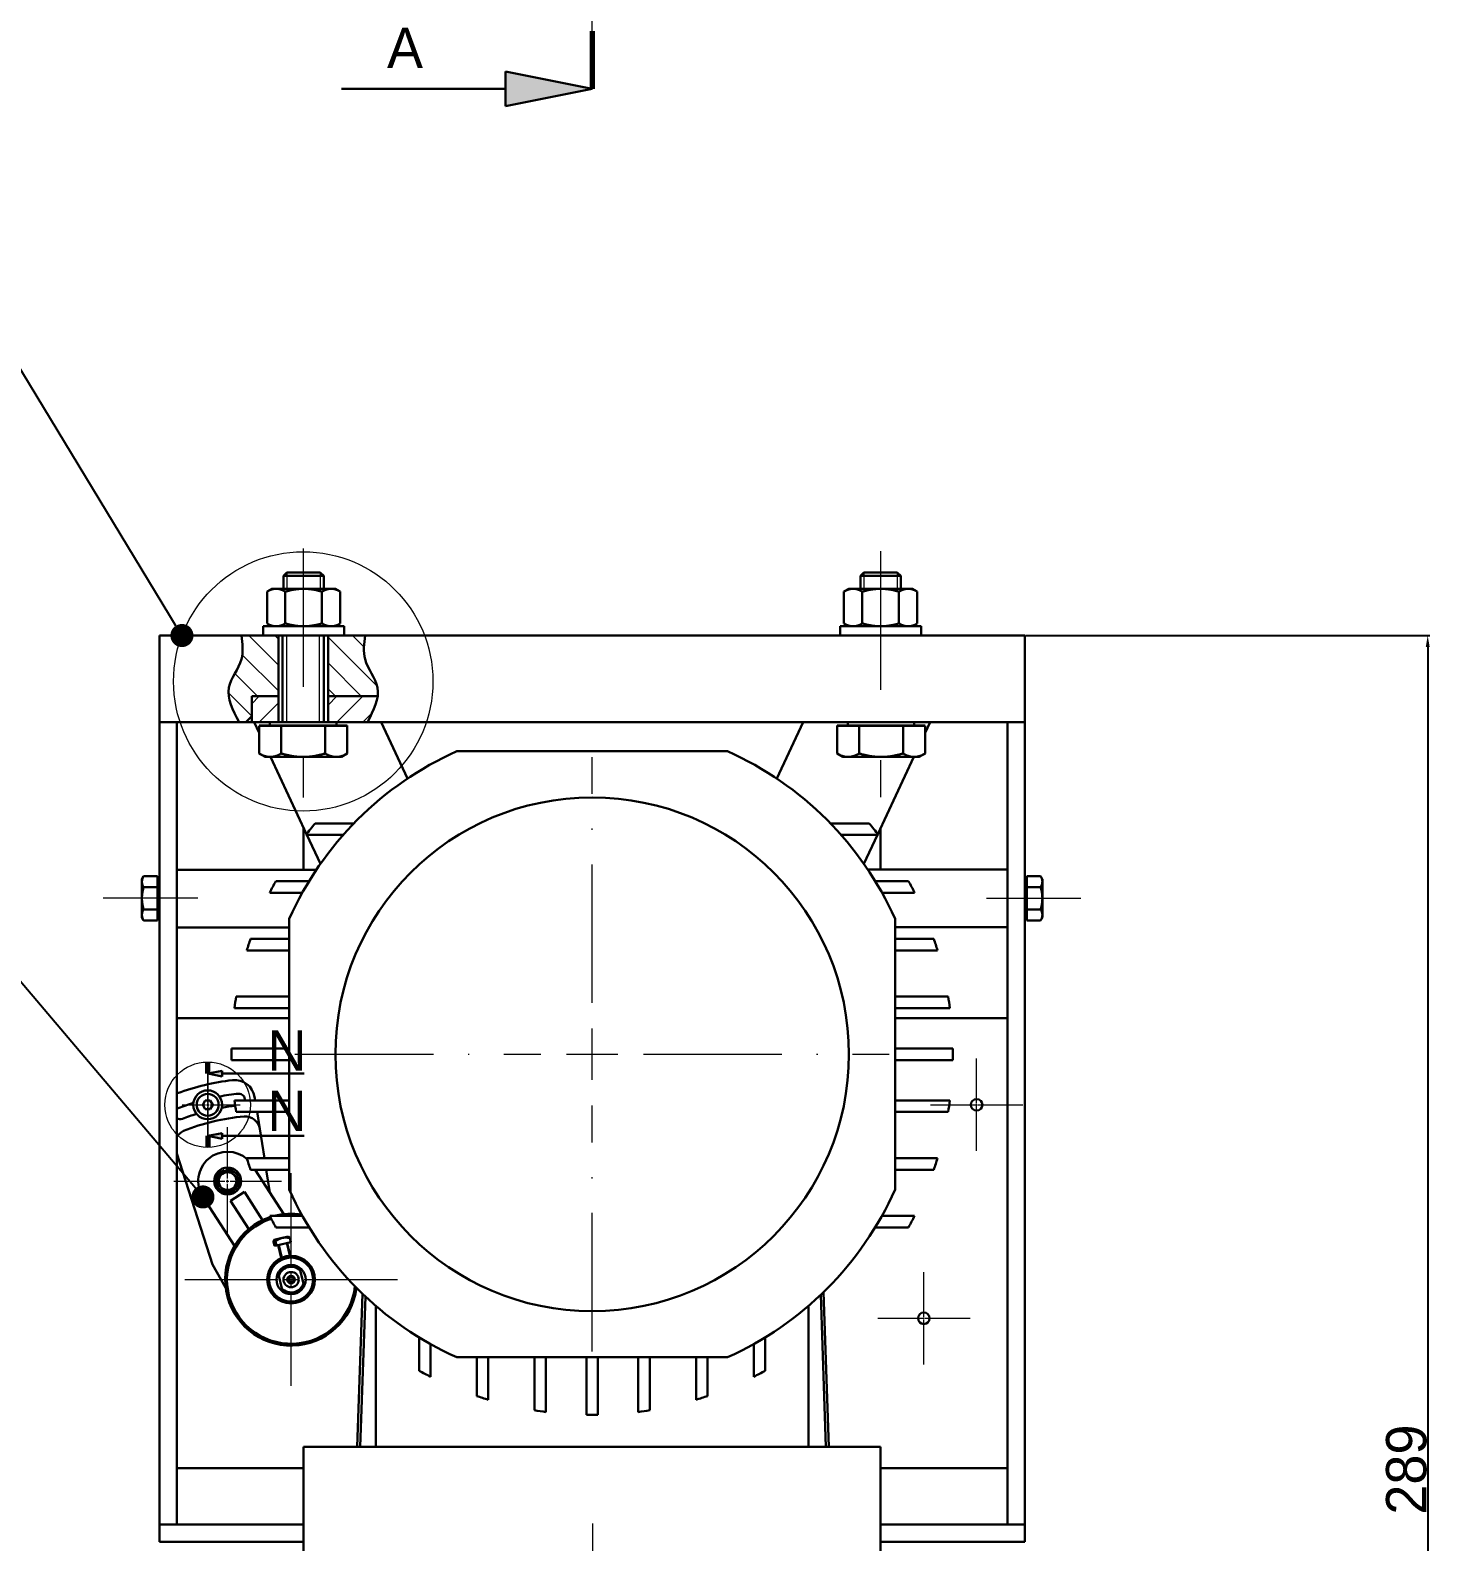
# Model space of a CAD drawing. Header units: millimetres. Extents: x 587 to 10361, y -8386 to 1488.
# Drawn here: x 3571.6 to 3692.9, y 286.8 to 417.8 of the extents above; entities that cross this region are included whole.
import ezdxf
from ezdxf import colors
from ezdxf.entities.mleader import LeaderData, LeaderLine
from ezdxf.math import Vec2, Vec3

# ---------------------------------------------------------------- set-up
doc = ezdxf.new("R2010")
doc.units = ezdxf.units.MM
doc.linetypes.add('ACAD_ISO10W100', pattern=[18, 12, -3, 0, -3])
doc.linetypes.add('CENTER2', pattern=[28.575, 19.05, -3.175, 3.175, -3.175])
for name, color, linetype, lineweight in [('Bgruba', 130, 'Continuous', 70), ('Cienka', 30, 'Continuous', 0), ('Gruba', 7, 'Continuous', 30), ('Kreskowanie', 10, 'Continuous', 0), ('Przekrój', 50, 'Continuous', 15), ('Symetria', 210, 'ACAD_ISO10W100', 0), ('Widoczne (ISO)', 7, 'Continuous', 30), ('Wymiar', 3, 'Continuous', 20)]:
    doc.layers.add(name, color=color, linetype=linetype, lineweight=lineweight)
doc.dimstyles.get("Standard").update_dxf_attribs({"dimtxt": 2, "dimasz": 1, "dimexe": 0.18, "dimexo": 0.0625, "dimgap": 0.09, "dimtad": 1, "dimzin": 0, "dimdsep": 46, "dimtxsty": 'Standard', "dimcen": 1, "dimadec": 0, "dimazin": 0, "dimtfac": 1, "dimtofl": 0, "dimtmove": 0, "dimatfit": 3, "dimfxl": 1, "dimtolj": 1, "dimtzin": 0, "dimarcsym": 0})

# ---------------------------------------------------------------- blocks, each defined once
blk = doc.blocks.new('*U57')
at = {"layer": 'Symetria', "color": 0, "transparency": 16777216}
blk.add_line((0, 11.1), (0, -10.47), dxfattribs=at)
blk = doc.blocks.new('*D67')
at = {"layer": 'Defpoints', "color": 0, "transparency": 16777216}
for p in [(3657.81, 365.33), (3630.31, 220.82), (3692.72, 220.82)]:
    blk.add_point(p, dxfattribs=at)
at = {"layer": 'Wymiar', "color": 0, "lineweight": -2, "transparency": 16777216}
for p, q in [((3657.88, 365.33), (3692.9, 365.33)), ((3692.72, 364.33), (3692.72, 221.82)), ((3630.38, 220.82), (3692.9, 220.82))]:
    blk.add_line(p, q, dxfattribs=at)
at = {"layer": 'Wymiar', "color": 0, "transparency": 16777216}
for points in [[(3692.55, 364.33), (3692.89, 364.33), (3692.72, 365.33)], [(3692.55, 221.82), (3692.89, 221.82), (3692.72, 220.82)]]:
    blk.add_solid(points, dxfattribs=at)
at = {"layer": 'Wymiar', "color": 0, "transparency": 16777216, "insert": (3690.88, 293.07), "char_height": 2, "attachment_point": 5, "rotation": 90}
blk.add_mtext('\\A1;{\\H1.75x;289}', dxfattribs=at)
blk = doc.blocks.new('*U74')
at = {"layer": 'Symetria', "color": 0, "transparency": 16777216}
for p, q in [((0, 4.3), (0, 25)), ((-25, 0), (-4.3, 0)), ((4.3, 0), (25, 0)), ((0, -21.5), (0, -4.3))]:
    blk.add_line(p, q, dxfattribs=at)
at = {"layer": 'Symetria', "color": 0, "linetype": 'Continuous', "transparency": 16777216}
for p, q in [((0, -2.15), (0, 2.15)), ((-2.15, 0), (2.15, 0))]:
    blk.add_line(p, q, dxfattribs=at)
blk = doc.blocks.new('*U76')
at = {"layer": 'Symetria', "color": 0, "transparency": 16777216}
for p, q in [((0, 1.143), (0, 9.215)), ((-9.215, 0), (-1.143, 0)), ((1.143, 0), (9.215, 0)), ((0, -9.215), (0, -1.143))]:
    blk.add_line(p, q, dxfattribs=at)
at = {"layer": 'Symetria', "color": 0, "linetype": 'Continuous', "transparency": 16777216}
for p, q in [((-0.5715, 0), (0.5715, 0)), ((0, -0.5715), (0, 0.5715))]:
    blk.add_line(p, q, dxfattribs=at)
blk = doc.blocks.new('*U77')
at = {"layer": 'Symetria', "color": 0, "transparency": 16777216}
for p, q in [((0, 0.19), (0, 2.7)), ((-2.22, 0), (-0.19, 0)), ((0.19, 0), (2.83, 0)), ((0, -2.7), (0, -0.19))]:
    blk.add_line(p, q, dxfattribs=at)
at = {"layer": 'Symetria', "color": 0, "linetype": 'Continuous', "transparency": 16777216}
for p, q in [((-0.1, 0), (0.1, 0)), ((0, -0.1), (0, 0.1))]:
    blk.add_line(p, q, dxfattribs=at)
blk = doc.blocks.new('*U78')
at = {"layer": 'Symetria', "color": 0, "transparency": 16777216}
for p, q in [((0, 0.1), (0, 4)), ((-4, 0), (-0.1, 0)), ((0.1, 0), (4, 0)), ((0, -4), (0, -0.1))]:
    blk.add_line(p, q, dxfattribs=at)
at = {"layer": 'Symetria', "color": 0, "linetype": 'Continuous', "transparency": 16777216}
for p, q in [((-0.05, 0), (0.05, 0)), ((0, -0.05), (0, 0.05))]:
    blk.add_line(p, q, dxfattribs=at)
blk = doc.blocks.new('*U79')
at = {"layer": 'Symetria', "color": 0, "transparency": 16777216}
for p, q in [((0, 0.1), (0, 4)), ((-4, 0), (-0.1, 0)), ((0.1, 0), (4, 0)), ((0, -4), (0, -0.1))]:
    blk.add_line(p, q, dxfattribs=at)
at = {"layer": 'Symetria', "color": 0, "linetype": 'Continuous', "transparency": 16777216}
for p, q in [((-0.05, 0), (0.05, 0)), ((0, -0.05), (0, 0.05))]:
    blk.add_line(p, q, dxfattribs=at)
blk = doc.blocks.new('*U108')
at = {"layer": 'Symetria', "color": 0, "transparency": 16777216}
for p, q in [((0, 4.45), (0, 25.75)), ((-25.75, 0), (-4.45, 0)), ((4.45, 0), (25.75, 0)), ((0, -25.75), (0, -4.45))]:
    blk.add_line(p, q, dxfattribs=at)
at = {"layer": 'Symetria', "color": 0, "linetype": 'Continuous', "transparency": 16777216}
for p, q in [((0, -2.225), (0, 2.225)), ((-2.225, 0), (2.225, 0))]:
    blk.add_line(p, q, dxfattribs=at)
blk = doc.blocks.new('_Dot')
at = {"color": 0, "linetype": 'ByBlock', "lineweight": -2}
blk.add_line((-0.5, 0), (-1, 0), dxfattribs=at)
at = {"color": 0, "linetype": 'ByBlock', "const_width": 0.5}
blk.add_lwpolyline([(-0.25, 0, 1), (0.25, 0, 1)], format="xyb", close=True, dxfattribs=at)
blk = doc.blocks.new('*U202')
at = {"layer": 'Symetria', "color": 0, "transparency": 16777216}
blk.add_line((0, 4.88), (0, -16.44), dxfattribs=at)
blk = doc.blocks.new('*U203')
at = {"layer": 'Symetria', "color": 0, "transparency": 16777216}
blk.add_line((4.1, 0), (-4.1, 0), dxfattribs=at)
blk = doc.blocks.new('*U204')
at = {"layer": 'Symetria', "color": 0, "transparency": 16777216}
blk.add_line((-4.1, 0), (4.1, 0), dxfattribs=at)
blk = doc.blocks.new('*U205')
at = {"layer": 'Symetria', "color": 0, "linetype": 'CENTER2', "transparency": 16777216}
for p, q in [((0, 0.234188), (0, 4.67094)), ((-4.67094, 0), (-0.234188, 0)), ((0.234188, 0), (4.67094, 0)), ((0, -4.67094), (0, -0.234188))]:
    blk.add_line(p, q, dxfattribs=at)
at = {"layer": 'Symetria', "color": 0, "linetype": 'Continuous', "transparency": 16777216}
for p, q in [((-0.117094, 0), (0.117094, 0)), ((0, -0.117094), (0, 0.117094))]:
    blk.add_line(p, q, dxfattribs=at)

msp = doc.modelspace()

# ---------------------------------------------------------------- hatches: boundary and pattern name
at = {"layer": 'Gruba'}
h = msp.add_hatch(color=256, dxfattribs=at)
h.dxf.hatch_style = 1
h.paths.add_polyline_path([(3592.564, 489.62), (3592.564, 490.12), (3590.064, 489.621), (3592.563, 489.12)])
h.paths.add_polyline_path([(3592.564, 472.587), (3592.563, 473.087), (3590.064, 472.586), (3592.564, 472.087)])
h.paths.add_polyline_path([(3620.314, 818.309), (3612.814, 819.813), (3612.814, 818.313), (3612.813, 816.813)])
h.paths.add_polyline_path([(3612.814, 414.199), (3612.814, 412.699), (3612.813, 411.199), (3620.314, 412.695)])
h.paths.add_polyline_path([(3588.247, 327.63), (3586.997, 327.381), (3588.247, 327.13), (3588.247, 327.38)])
h.paths.add_polyline_path([(3588.247, 322.222), (3586.997, 321.972), (3588.247, 321.722), (3588.247, 321.972)])
at = {"layer": 'Kreskowanie'}
h = msp.add_hatch(dxfattribs=at)
h.set_pattern_fill('ANSI31', color=256, scale=0.5, angle=90)
h.set_pattern_definition([(135, (2560.9112, 382.459), (-1.122532, -1.122532), [])])
edge = h.paths.add_edge_path()
edge.add_spline(control_points=[(3589.918, 365.33), (3590.007, 364.629), (3590.213, 363.014), (3588.202, 360.736), (3589.187, 358.845), (3589.716, 357.83)], knot_values=[0, 0, 0, 0, 2.0593407, 4.7406009, 7.8514133, 7.8514133, 7.8514133, 7.8514133], degree=3, periodic=0)
edge.add_line((3589.716, 357.83), (3590.314, 357.83))
edge.add_line((3590.314, 357.83), (3590.814, 358.33))
edge.add_line((3590.814, 358.33), (3590.814, 360.08))
edge.add_line((3590.814, 360.08), (3593.12, 360.08))
edge.add_line((3593.12, 360.08), (3593.12, 365.33))
edge.add_line((3593.12, 365.33), (3589.918, 365.33))
edge = h.paths.add_edge_path()
edge.add_spline(control_points=[(3601.727, 360.08), (3601.76, 360.328), (3601.757, 361.41), (3600.341, 363.014), (3600.547, 364.629), (3600.636, 365.33)], knot_values=[4.6477373, 4.6477373, 4.6477373, 4.6477373, 6.2216248, 11.5841451, 15.7028266, 15.7028266, 15.7028266, 15.7028266], degree=3, periodic=0)
edge.add_line((3600.636, 365.33), (3597.434, 365.33))
edge.add_line((3597.434, 365.33), (3597.434, 360.08))
edge.add_line((3597.434, 360.08), (3601.727, 360.08))
h = msp.add_hatch(dxfattribs=at)
h.set_pattern_fill('ANSI31', color=256, scale=0.5)
h.set_pattern_definition([(45, (2560.9112, 382.459), (-1.122532, 1.122532), [])])
h.paths.add_polyline_path([(3590.814, 360.08), (3590.814, 357.83), (3593.12, 357.83), (3593.12, 360.08)])
edge = h.paths.add_edge_path()
edge.add_line((3597.434, 360.08), (3597.434, 357.83))
edge.add_line((3597.434, 357.83), (3600.838, 357.83))
edge.add_spline(control_points=[(3600.838, 357.83), (3601.233, 358.589), (3601.629, 359.347), (3601.727, 360.08)], knot_values=[0, 0, 0, 0, 4.6477373, 4.6477373, 4.6477373, 4.6477373], degree=3, periodic=0)
edge.add_line((3601.727, 360.08), (3597.434, 360.08))

# ---------------------------------------------------------------- linework, layer by layer
at = {"layer": 'Bgruba'}
for p, q in [((3620.314, 417.695), (3620.314, 412.695)), ((3586.997, 327.381), (3586.997, 328.381)), ((3586.997, 321.972), (3586.997, 320.972))]:
    msp.add_line(p, q, dxfattribs=at)
at = {"layer": 'Cienka'}
for p, q in [((3593.87, 370.802), (3593.87, 369.38)), ((3596.757, 370.802), (3596.757, 369.38)), ((3643.87, 370.802), (3643.87, 369.38)), ((3646.757, 370.802), (3646.757, 369.38)), ((3593.87, 357.83), (3593.87, 365.33)), ((3596.684, 357.83), (3596.684, 365.33)), ((3596.684, 357.83), (3596.684, 365.33)), ((3593.194, 312.545), (3593.457, 311.442)), ((3593.789, 312.687), (3594.052, 311.584))]:
    msp.add_line(p, q, dxfattribs=at)
at = {"layer": 'Gruba'}
for p, q in [((3612.814, 412.699), (3612.814, 414.199)), ((3612.814, 414.199), (3620.314, 412.695)), ((3598.6, 412.705), (3612.814, 412.699)), ((3612.813, 411.199), (3612.814, 412.699)), ((3620.314, 412.695), (3612.813, 411.199)), ((3593.87, 370.802), (3593.564, 370.495)), ((3596.757, 370.802), (3593.87, 370.802)), ((3596.757, 370.802), (3597.064, 370.495)), ((3643.87, 370.802), (3643.564, 370.495)), ((3643.87, 370.802), (3646.757, 370.802)), ((3646.757, 370.802), (3647.064, 370.495)), ((3593.564, 370.495), (3597.064, 370.495)), ((3593.564, 369.38), (3593.564, 370.495)), ((3597.064, 369.38), (3597.064, 370.495)), ((3647.064, 370.495), (3643.564, 370.495)), ((3643.564, 369.38), (3643.564, 370.495)), ((3647.064, 369.38), (3647.064, 370.495)), ((3598.814, 366.13), (3591.814, 366.13)), ((3591.814, 365.33), (3591.814, 366.13)), ((3598.814, 365.33), (3598.814, 366.13)), ((3641.814, 366.13), (3648.814, 366.13)), ((3641.814, 365.33), (3641.814, 366.13)), ((3648.814, 365.33), (3648.814, 366.13)), ((3582.814, 365.33), (3582.814, 357.83)), ((3657.814, 365.33), (3582.814, 365.33)), ((3593.12, 365.33), (3593.12, 357.83)), ((3593.495, 365.33), (3593.495, 358.637)), ((3597.059, 365.33), (3597.059, 358.637)), ((3597.059, 365.33), (3597.059, 357.83)), ((3597.434, 357.83), (3597.434, 365.33)), ((3657.814, 365.33), (3657.814, 357.83)), ((3590.814, 357.83), (3590.814, 360.08)), ((3590.814, 360.08), (3593.12, 360.08)), ((3597.434, 360.08), (3601.727, 360.08)), ((3630.314, 357.83), (3582.814, 357.83)), ((3584.314, 357.83), (3582.814, 357.83)), ((3582.814, 288.317), (3582.814, 357.83)), ((3584.314, 288.317), (3584.314, 357.83)), ((3590.814, 358.33), (3590.314, 357.83)), ((3590.814, 357.83), (3601.814, 357.83)), ((3591.034, 357.83), (3591.462, 356.913)), ((3592.397, 357.83), (3592.397, 357.53)), ((3592.397, 357.816), (3592.397, 357.516)), ((3592.397, 357.816), (3592.397, 357.516)), ((3593.495, 358.637), (3593.495, 357.83)), ((3598.158, 357.83), (3598.158, 357.53)), ((3598.158, 357.816), (3598.158, 357.516)), ((3604.314, 352.939), (3602.034, 357.83)), ((3657.814, 357.83), (3630.314, 357.83)), ((3638.594, 357.83), (3636.313, 352.939)), ((3642.469, 357.83), (3642.469, 357.53)), ((3642.469, 357.816), (3642.469, 357.516)), ((3648.231, 357.816), (3648.231, 357.516)), ((3649.166, 356.913), (3649.594, 357.83)), ((3657.814, 357.83), (3656.314, 357.83)), ((3656.314, 288.317), (3656.314, 357.83)), ((3657.814, 288.317), (3657.814, 357.83)), ((3592.441, 354.812), (3595.559, 348.125)), ((3645.068, 348.125), (3648.186, 354.812)), ((3595.314, 348.652), (3595.314, 345.044)), ((3599.66, 349.052), (3596.302, 349.052)), ((3644.325, 349.052), (3640.967, 349.052)), ((3645.314, 348.652), (3645.314, 345.06)), ((3595.503, 348.052), (3598.737, 348.052)), ((3595.593, 348.052), (3596.763, 345.543)), ((3641.891, 348.052), (3645.124, 348.052)), ((3643.864, 345.543), (3645.034, 348.052)), ((3581.301, 344.223), (3581.45, 344.48)), ((3582.659, 344.48), (3581.45, 344.48)), ((3582.659, 343.522), (3582.659, 344.48)), ((3582.814, 345.064), (3582.814, 345.063)), ((3596.422, 345.044), (3584.314, 345.04)), ((3656.314, 345.064), (3644.195, 345.06)), ((3657.814, 345.064), (3657.814, 345.063)), ((3657.968, 344.48), (3659.178, 344.48)), ((3657.968, 343.522), (3657.968, 344.48)), ((3659.326, 344.223), (3659.178, 344.48)), ((3581.301, 344.001), (3581.301, 344.223)), ((3581.301, 342.564), (3581.301, 344.001)), ((3582.659, 343.522), (3581.45, 343.522)), ((3582.659, 344.034), (3582.814, 344.034)), ((3582.659, 341.606), (3582.659, 343.522)), ((3595.787, 344.052), (3592.899, 344.052)), ((3647.728, 344.052), (3644.84, 344.052)), ((3657.968, 344.034), (3657.814, 344.034)), ((3657.968, 343.522), (3659.178, 343.522)), ((3657.968, 341.606), (3657.968, 343.522)), ((3659.326, 344.001), (3659.326, 344.223)), ((3659.326, 342.564), (3659.326, 344.001)), ((3581.301, 341.127), (3581.301, 342.564)), ((3592.375, 343.052), (3595.203, 343.052)), ((3645.425, 343.052), (3648.252, 343.052)), ((3659.326, 341.127), (3659.326, 342.564)), ((3581.301, 340.904), (3581.301, 341.127)), ((3581.301, 340.904), (3581.45, 340.648)), ((3582.659, 341.606), (3581.45, 341.606)), ((3582.659, 340.648), (3581.45, 340.648)), ((3582.659, 340.648), (3582.659, 341.606)), ((3582.659, 341.094), (3582.814, 341.094)), ((3657.968, 341.094), (3657.814, 341.094)), ((3657.968, 341.606), (3659.178, 341.606)), ((3657.968, 340.648), (3657.968, 341.606)), ((3657.968, 340.648), (3659.178, 340.648)), ((3659.326, 340.904), (3659.178, 340.648)), ((3659.326, 340.904), (3659.326, 341.127)), ((3594.064, 340.044), (3584.314, 340.04)), ((3656.314, 340.064), (3646.564, 340.06)), ((3590.388, 338.052), (3594.064, 338.052)), ((3594.064, 339.052), (3590.707, 339.052)), ((3649.92, 339.052), (3646.564, 339.052)), ((3646.564, 338.052), (3650.24, 338.052)), ((3594.064, 334.052), (3589.466, 334.052)), ((3651.161, 334.052), (3646.564, 334.052)), ((3589.321, 333.052), (3594.064, 333.052)), ((3646.564, 333.052), (3651.307, 333.052)), ((3584.314, 332.191), (3594.064, 332.191)), ((3646.564, 332.191), (3656.314, 332.191)), ((3594.064, 329.552), (3589.068, 329.552)), ((3651.56, 329.552), (3646.564, 329.552)), ((3586.997, 327.381), (3588.247, 327.63)), ((3588.247, 327.63), (3588.247, 327.38)), ((3589.068, 328.552), (3594.064, 328.552)), ((3646.564, 328.552), (3651.56, 328.552)), ((3588.247, 327.13), (3586.997, 327.381)), ((3595.351, 327.378), (3588.247, 327.38)), ((3588.247, 327.38), (3588.247, 327.13)), ((3586.564, 324.669), (3586.774, 325.047)), ((3586.774, 325.047), (3587.207, 325.055)), ((3587.207, 325.055), (3587.43, 324.684)), ((3594.064, 325.052), (3589.321, 325.052)), ((3591.069, 325.352), (3591.117, 325.052)), ((3651.307, 325.052), (3646.564, 325.052)), ((3586.788, 324.297), (3586.564, 324.669)), ((3587.221, 324.305), (3586.788, 324.297)), ((3587.43, 324.684), (3587.221, 324.305)), ((3589.466, 324.052), (3594.064, 324.052)), ((3591.276, 324.052), (3591.509, 322.594)), ((3646.564, 324.052), (3651.161, 324.052)), ((3588.247, 322.222), (3586.997, 321.972)), ((3588.247, 321.972), (3588.247, 322.222)), ((3591.509, 322.594), (3591.914, 320.052)), ((3586.997, 321.972), (3588.247, 321.722)), ((3595.351, 321.974), (3588.247, 321.972)), ((3588.247, 321.722), (3588.247, 321.972)), ((3587.411, 310.844), (3584.314, 320.449)), ((3594.064, 320.052), (3590.388, 320.052)), ((3650.24, 320.052), (3646.564, 320.052)), ((3588.431, 318.984), (3588.426, 319.007)), ((3588.431, 318.984), (3588.469, 318.826)), ((3588.56, 319.039), (3588.566, 319.016)), ((3588.605, 318.853), (3588.566, 319.016)), ((3590.707, 319.052), (3594.064, 319.052)), ((3593.588, 315.207), (3591.109, 319.052)), ((3592.073, 319.052), (3592.39, 317.065)), ((3646.564, 319.052), (3649.92, 319.052)), ((3588.982, 316.345), (3590.183, 317.12)), ((3590.183, 317.12), (3591.755, 314.68)), ((3586.587, 316.69), (3589.319, 312.454)), ((3590.555, 313.906), (3588.982, 316.345)), ((3595.203, 315.052), (3592.375, 315.052)), ((3648.252, 315.052), (3645.425, 315.052)), ((3592.76, 312.972), (3593.457, 313.138)), ((3592.899, 314.052), (3595.787, 314.052)), ((3593.457, 313.138), (3593.989, 313.265)), ((3593.989, 313.265), (3593.996, 313.263)), ((3594.104, 313.137), (3594.189, 312.782)), ((3644.84, 314.052), (3647.728, 314.052)), ((3592.709, 312.804), (3592.794, 312.45)), ((3592.754, 312.971), (3592.749, 312.966)), ((3592.76, 312.972), (3592.754, 312.971)), ((3592.965, 312.491), (3592.794, 312.45)), ((3592.881, 312.845), (3592.965, 312.491)), ((3594.189, 312.782), (3592.965, 312.491)), ((3593.106, 312.524), (3593.373, 311.406)), ((3593.877, 312.703), (3594.145, 311.59)), ((3588.553, 308.85), (3587.411, 310.844)), ((3594.136, 311.624), (3594.14, 311.607)), ((3593.168, 309.863), (3593.435, 308.749)), ((3595.287, 309.193), (3595.021, 310.306)), ((3599.958, 295.052), (3600.422, 308.294)), ((3600.211, 295.052), (3600.667, 308.062)), ((3640.124, 308.216), (3640.565, 295.052)), ((3640.368, 308.452), (3640.818, 295.052)), ((3601.564, 307.257), (3601.564, 295.052)), ((3639.064, 307.257), (3639.064, 295.052)), ((3605.314, 304.525), (3605.314, 301.637)), ((3606.314, 301.113), (3606.314, 303.941)), ((3634.314, 303.941), (3634.314, 301.113)), ((3635.314, 301.637), (3635.314, 304.525)), ((3610.314, 302.802), (3610.314, 299.445)), ((3611.314, 299.126), (3611.314, 302.802)), ((3615.314, 302.802), (3615.314, 298.205)), ((3616.314, 298.059), (3616.314, 302.802)), ((3619.814, 302.802), (3619.814, 297.806)), ((3620.814, 297.806), (3620.814, 302.802)), ((3624.314, 302.802), (3624.314, 298.059)), ((3625.314, 298.205), (3625.314, 302.802)), ((3629.314, 302.802), (3629.314, 299.126)), ((3630.314, 299.445), (3630.314, 302.802)), ((3597.814, 295.052), (3595.314, 295.052)), ((3595.314, 280.052), (3595.314, 295.052)), ((3597.814, 295.052), (3642.814, 295.052)), ((3645.314, 295.052), (3642.814, 295.052)), ((3645.314, 280.052), (3645.314, 295.052)), ((3595.314, 293.191), (3584.314, 293.191)), ((3656.314, 293.191), (3645.314, 293.191)), ((3584.314, 288.317), (3582.814, 288.317)), ((3582.814, 286.817), (3582.814, 288.317)), ((3584.314, 288.317), (3595.314, 288.317)), ((3645.314, 288.317), (3656.314, 288.317)), ((3657.814, 288.317), (3656.314, 288.317)), ((3657.814, 286.817), (3657.814, 288.317)), ((3582.814, 286.817), (3595.314, 286.817)), ((3645.314, 286.817), (3657.814, 286.817))]:
    msp.add_line(p, q, dxfattribs=at)
for centre, radius in [((3620.314, 329.052), 22.25), ((3586.997, 324.676), 1.25), ((3586.997, 324.676), 0.95), ((3653.63, 324.676), 0.5), ((3588.722, 318.067), 1.171), ((3588.722, 318.067), 0.77), ((3594.228, 309.528), 2.064), ((3594.228, 309.528), 1.905), ((3594.228, 309.528), 1.27), ((3594.228, 309.528), 0.66), ((3594.228, 309.528), 0.33), ((3594.228, 309.528), 0.22), ((3649.059, 306.179), 0.5)]:
    msp.add_circle(centre, radius, dxfattribs=at)
for centre, radius, start, end in [((3620.314, 329.052), 28.75, 114.07061, 155.92939), ((3620.314, 329.052), 28.75, 24.07061, 65.92939), ((3620.314, 329.052), 31.25, 140.20818, 142.55497), ((3620.314, 329.052), 31.25, 37.44503, 39.79182), ((3620.314, 329.052), 31.25, 151.3146, 153.38456), ((3620.314, 329.052), 31.25, 26.61544, 28.6854), ((3620.314, 329.052), 31.25, 161.33708, 163.26174), ((3620.314, 329.052), 31.25, 16.73826, 18.66292), ((3620.314, 329.052), 31.25, 170.7931, 172.64596), ((3620.314, 329.052), 31.25, 7.35404, 9.2069), ((3620.314, 329.052), 31.25, 179.08323, 180.91677), ((3620.314, 329.052), 31.25, 359.08323, 0.91677), ((3591.568, 306.179), 20.775, 96.71176, 110.21873), ((3589.344, 325.077), 1.746, 9.05684, 96.71176), ((3584.992, 324.035), 1.746, 110.21873, 112.86299), ((3591.568, 306.179), 19.546, 107.29266, 111.36846), ((3591.568, 306.179), 19.546, 95.56204, 100.46906), ((3620.314, 329.052), 31.25, 187.35404, 189.2069), ((3589.722, 325.139), 0.496, 349.86986, 95.56204), ((3620.314, 329.052), 31.25, 350.7931, 352.64596), ((3584.627, 323.919), 0.496, 111.36846, 129.21536), ((3584.627, 323.919), 0.496, 230.78464, 291.36846), ((3591.568, 306.179), 18.554, 107.3726, 111.36846), ((3591.568, 306.179), 17.538, 94.63284, 112.29766), ((3591.568, 306.179), 18.554, 96.76794, 100.38912), ((3590.254, 322.394), 1.27, 9.05684, 94.63284), ((3585.396, 321.23), 1.27, 112.29766, 148.46461), ((3588.722, 318.067), 2.54, 48.18319, 212.81194), ((3620.314, 329.052), 31.25, 196.73826, 198.66292), ((3620.314, 329.052), 31.25, 341.33708, 343.26174), ((3588.722, 318.067), 0.986, 107.49256, 99.43794), ((3588.722, 318.067), 0.904, 129.63903, 132.48957), ((3588.722, 318.067), 0.904, 69.63903, 72.48957), ((3588.722, 318.067), 0.904, 9.63903, 12.48957), ((3588.722, 318.067), 0.904, 189.63903, 192.48957), ((3588.722, 318.067), 0.904, 249.63903, 252.48957), ((3588.722, 318.067), 0.904, 309.63903, 312.48957), ((3620.314, 329.052), 28.75, 204.07061, 245.92939), ((3620.314, 329.052), 28.75, 294.07061, 335.92939), ((3594.228, 309.528), 5.715, 108.37716, 352.78611), ((3594.228, 309.528), 5.556, 108.12972, 354.0877), ((3620.314, 329.052), 31.25, 206.61544, 208.6854), ((3594.228, 309.528), 5.715, 80.84056, 104.84185), ((3594.228, 309.528), 5.556, 83.8553, 96.1447), ((3620.314, 329.052), 31.25, 331.3146, 333.38456), ((3594.228, 309.528), 1.111, 44.46797, 162.46253), ((3594.228, 309.528), 1.111, 224.46797, 342.46253), ((3620.314, 329.052), 31.25, 241.3146, 243.38456), ((3620.314, 329.052), 31.25, 296.61544, 298.6854), ((3620.314, 329.052), 31.25, 251.33708, 253.26174), ((3620.314, 329.052), 31.25, 286.73826, 288.66292), ((3620.314, 329.052), 31.25, 260.7931, 262.64596), ((3620.314, 329.052), 31.25, 269.08323, 270.91677), ((3620.314, 329.052), 31.25, 277.35404, 279.2069)]:
    msp.add_arc(centre, radius, start, end, dxfattribs=at)
for points in [[(3589.716, 357.83), (3588.841, 360.815), (3589.918, 363.271), (3589.918, 365.33)], [(3600.838, 357.83), (3601.713, 360.815), (3600.636, 363.271), (3600.636, 365.33)]]:
    msp.add_spline(points, degree=3, dxfattribs=at)
for points, weights in [([(3608.588, 355.302), (3620.314, 355.302), (3632.04, 355.302)], [1.01818181818, 1.11515151515, 1.01818181818]), ([(3581.301, 344.001), (3581.301, 344.223), (3581.45, 344.48)], [1, 1.0379548493, 1]), ([(3659.326, 344.001), (3659.326, 344.223), (3659.178, 344.48)], [1, 1.0379548493, 1]), ([(3581.45, 343.522), (3581.301, 343.778), (3581.301, 344.001)], [1, 1.0379548493, 1]), ([(3581.301, 342.564), (3581.301, 343.008), (3581.45, 343.522)], [1, 1.0379548493, 1]), ([(3659.178, 343.522), (3659.326, 343.778), (3659.326, 344.001)], [1, 1.0379548493, 1]), ([(3659.326, 342.564), (3659.326, 343.008), (3659.178, 343.522)], [1, 1.0379548493, 1]), ([(3581.45, 341.606), (3581.301, 342.119), (3581.301, 342.564)], [1, 1.0379548493, 1]), ([(3659.178, 341.606), (3659.326, 342.119), (3659.326, 342.564)], [1, 1.0379548493, 1]), ([(3581.301, 341.127), (3581.301, 341.349), (3581.45, 341.606)], [1, 1.0379548493, 1]), ([(3581.45, 340.648), (3581.301, 340.904), (3581.301, 341.127)], [1, 1.0379548493, 1]), ([(3594.064, 317.326), (3594.064, 329.052), (3594.064, 340.778)], [1.01818181818, 1.11515151515, 1.01818181818]), ([(3646.564, 340.778), (3646.564, 329.052), (3646.564, 317.326)], [1.01818181818, 1.11515151515, 1.01818181818]), ([(3659.326, 341.127), (3659.326, 341.349), (3659.178, 341.606)], [1, 1.0379548493, 1]), ([(3659.178, 340.648), (3659.326, 340.904), (3659.326, 341.127)], [1, 1.0379548493, 1]), ([(3587.831, 317.915), (3587.971, 318.324), (3588.112, 318.733)], [1.75202501937, 1.99503183281, 1.75202501937]), ([(3588.994, 318.929), (3588.57, 318.846), (3588.145, 318.763)], [1.75202501937, 1.99503183281, 1.75202501937]), ([(3589.037, 318.914), (3589.32, 318.588), (3589.604, 318.262)], [1.75202501937, 1.99503183281, 1.75202501937]), ([(3588.408, 317.219), (3588.124, 317.545), (3587.84, 317.871)], [1.75202501937, 1.99503183281, 1.75202501937]), ([(3589.299, 317.371), (3588.874, 317.288), (3588.45, 317.205)], [1.75202501937, 1.99503183281, 1.75202501937]), ([(3589.613, 318.218), (3589.473, 317.809), (3589.333, 317.4)], [1.75202501937, 1.99503183281, 1.75202501937]), ([(3593.457, 313.138), (3593.204, 313.078), (3592.881, 312.845)], [1.84002759393, 1.84002759393, 1.52432876909]), ([(3594.104, 313.137), (3593.711, 313.199), (3593.457, 313.138)], [1.52432876909, 1.84002759393, 1.84002759393]), ([(3593.996, 313.263), (3594.031, 313.253), (3594.104, 313.137)], [1.83104110951, 1.78676388611, 1.52432876909]), ([(3592.709, 312.804), (3592.724, 312.964), (3592.76, 312.972)], [1.52432876909, 1.84002759393, 1.84002759393]), ([(3592.76, 312.972), (3592.795, 312.981), (3592.881, 312.845)], [1.84002759393, 1.84002759393, 1.52432876909]), ([(3595.021, 310.306), (3594.992, 310.428), (3594.958, 310.566)], [1, 1.00637700007, 1]), ([(3593.106, 310.123), (3593.139, 309.984), (3593.168, 309.863)], [1, 1.00637700007, 1]), ([(3595.349, 308.933), (3595.316, 309.071), (3595.287, 309.193)], [1, 1.00637700007, 1]), ([(3593.435, 308.749), (3593.464, 308.628), (3593.497, 308.489)], [1, 1.00637700007, 1]), ([(3632.04, 302.802), (3620.314, 302.802), (3608.588, 302.802)], [1.01818181818, 1.11515151515, 1.01818181818])]:
    msp.add_rational_spline(points, weights, degree=2, dxfattribs=at)
at = {"layer": 'Przekrój'}
for centre, radius in [((3595.277, 361.357), 11.236), ((3586.997, 324.676), 3.704)]:
    msp.add_circle(centre, radius, dxfattribs=at)
at = {"layer": 'Symetria'}
for p, q in [((3620.314, 417.695), (3620.314, 811.103)), ((3586.997, 327.381), (3586.997, 321.972))]:
    msp.add_line(p, q, dxfattribs=at)
at = {"layer": 'Widoczne (ISO)'}
for p, q in [((3592.564, 369.38), (3592.138, 369.135)), ((3592.564, 369.38), (3592.932, 369.38)), ((3592.932, 369.38), (3595.314, 369.38)), ((3595.314, 369.38), (3597.695, 369.38)), ((3597.695, 369.38), (3598.064, 369.38)), ((3598.064, 369.38), (3598.489, 369.135)), ((3642.564, 369.38), (3642.138, 369.135)), ((3642.932, 369.38), (3642.564, 369.38)), ((3645.314, 369.38), (3642.932, 369.38)), ((3647.695, 369.38), (3645.314, 369.38)), ((3648.064, 369.38), (3647.695, 369.38)), ((3648.064, 369.38), (3648.489, 369.135)), ((3592.138, 369.135), (3592.138, 366.376)), ((3593.726, 369.135), (3593.726, 366.376)), ((3596.901, 369.135), (3596.901, 366.376)), ((3598.489, 369.135), (3598.489, 366.376)), ((3642.138, 369.135), (3642.138, 366.376)), ((3643.726, 369.135), (3643.726, 366.376)), ((3646.901, 369.135), (3646.901, 366.376)), ((3648.489, 369.135), (3648.489, 366.376)), ((3592.564, 366.13), (3592.138, 366.376)), ((3592.932, 366.13), (3592.564, 366.13)), ((3595.314, 366.13), (3592.932, 366.13)), ((3597.695, 366.13), (3595.314, 366.13)), ((3598.064, 366.13), (3597.695, 366.13)), ((3598.064, 366.13), (3598.489, 366.376)), ((3642.564, 366.13), (3642.138, 366.376)), ((3642.564, 366.13), (3642.932, 366.13)), ((3642.932, 366.13), (3645.314, 366.13)), ((3645.314, 366.13), (3647.695, 366.13)), ((3647.695, 366.13), (3648.064, 366.13)), ((3648.064, 366.13), (3648.489, 366.376)), ((3593.369, 357.53), (3591.462, 357.53)), ((3593.369, 357.516), (3591.462, 357.516)), ((3591.462, 357.516), (3591.462, 355.107)), ((3593.369, 357.516), (3591.462, 357.516)), ((3592.393, 357.53), (3592.393, 357.83)), ((3592.393, 357.816), (3598.161, 357.816)), ((3592.393, 357.516), (3592.393, 357.816)), ((3593.369, 357.53), (3593.369, 357.087)), ((3597.185, 357.53), (3593.369, 357.53)), ((3593.369, 357.516), (3593.369, 355.107)), ((3597.185, 357.516), (3593.369, 357.516)), ((3593.369, 357.516), (3593.369, 355.107)), ((3597.185, 357.516), (3593.369, 357.516)), ((3597.185, 357.53), (3597.185, 357.087)), ((3599.093, 357.53), (3597.185, 357.53)), ((3597.185, 357.516), (3597.185, 355.107)), ((3599.093, 357.516), (3597.185, 357.516)), ((3597.185, 357.516), (3597.185, 355.107)), ((3599.093, 357.516), (3597.185, 357.516)), ((3598.161, 357.53), (3598.161, 357.83)), ((3598.161, 357.516), (3598.161, 357.816)), ((3598.161, 357.516), (3598.161, 357.816)), ((3599.093, 357.53), (3599.093, 357.087)), ((3599.093, 357.516), (3599.093, 355.107)), ((3599.093, 357.516), (3599.093, 355.107)), ((3641.534, 357.53), (3643.442, 357.53)), ((3641.534, 357.53), (3641.534, 357.087)), ((3641.534, 357.516), (3643.442, 357.516)), ((3641.534, 357.516), (3641.534, 355.107)), ((3641.534, 357.516), (3643.442, 357.516)), ((3641.534, 357.516), (3641.534, 355.107)), ((3642.466, 357.53), (3642.466, 357.83)), ((3642.466, 357.516), (3642.466, 357.816)), ((3642.466, 357.516), (3642.466, 357.816)), ((3643.442, 357.53), (3643.442, 357.087)), ((3643.442, 357.53), (3647.258, 357.53)), ((3643.442, 357.516), (3643.442, 355.107)), ((3643.442, 357.516), (3647.258, 357.516)), ((3643.442, 357.516), (3643.442, 355.107)), ((3643.442, 357.516), (3647.258, 357.516)), ((3647.258, 357.53), (3647.258, 357.087)), ((3647.258, 357.53), (3649.166, 357.53)), ((3647.258, 357.516), (3647.258, 355.107)), ((3647.258, 357.516), (3649.166, 357.516)), ((3647.258, 357.516), (3647.258, 355.107)), ((3647.258, 357.516), (3649.166, 357.516)), ((3649.166, 357.516), (3649.166, 355.107)), ((3591.973, 354.812), (3591.462, 355.107)), ((3591.973, 354.812), (3591.462, 355.107)), ((3598.582, 354.812), (3599.093, 355.107)), ((3598.582, 354.812), (3599.093, 355.107)), ((3642.046, 354.812), (3641.534, 355.107)), ((3642.046, 354.812), (3641.534, 355.107)), ((3648.655, 354.812), (3649.166, 355.107)), ((3648.655, 354.812), (3649.166, 355.107)), ((3592.415, 354.812), (3591.973, 354.812)), ((3592.415, 354.812), (3591.973, 354.812)), ((3595.277, 354.812), (3592.415, 354.812)), ((3595.277, 354.812), (3592.415, 354.812)), ((3598.139, 354.812), (3595.277, 354.812)), ((3598.139, 354.812), (3595.277, 354.812)), ((3598.582, 354.812), (3598.139, 354.812)), ((3598.582, 354.812), (3598.139, 354.812)), ((3642.046, 354.812), (3642.488, 354.812)), ((3642.046, 354.812), (3642.488, 354.812)), ((3642.488, 354.812), (3645.35, 354.812)), ((3642.488, 354.812), (3645.35, 354.812)), ((3645.35, 354.812), (3648.212, 354.812)), ((3645.35, 354.812), (3648.212, 354.812)), ((3648.212, 354.812), (3648.655, 354.812)), ((3648.212, 354.812), (3648.655, 354.812))]:
    msp.add_line(p, q, dxfattribs=at)
for points in [[(3592.138, 369.135), (3592.564, 369.38), (3592.932, 369.38)], [(3592.932, 369.38), (3593.3, 369.38), (3593.726, 369.135)], [(3593.726, 369.135), (3594.577, 369.38), (3595.314, 369.38)], [(3595.314, 369.38), (3596.05, 369.38), (3596.901, 369.135)], [(3596.901, 369.135), (3597.327, 369.38), (3597.695, 369.38)], [(3597.695, 369.38), (3598.064, 369.38), (3598.489, 369.135)], [(3642.932, 369.38), (3642.564, 369.38), (3642.138, 369.135)], [(3643.726, 369.135), (3643.3, 369.38), (3642.932, 369.38)], [(3645.314, 369.38), (3644.577, 369.38), (3643.726, 369.135)], [(3646.901, 369.135), (3646.05, 369.38), (3645.314, 369.38)], [(3647.695, 369.38), (3647.327, 369.38), (3646.901, 369.135)], [(3648.489, 369.135), (3648.064, 369.38), (3647.695, 369.38)], [(3592.932, 366.13), (3592.564, 366.13), (3592.138, 366.376)], [(3593.726, 366.376), (3593.3, 366.13), (3592.932, 366.13)], [(3595.314, 366.13), (3594.577, 366.13), (3593.726, 366.376)], [(3596.901, 366.376), (3596.05, 366.13), (3595.314, 366.13)], [(3597.695, 366.13), (3597.327, 366.13), (3596.901, 366.376)], [(3598.489, 366.376), (3598.064, 366.13), (3597.695, 366.13)], [(3642.138, 366.376), (3642.564, 366.13), (3642.932, 366.13)], [(3642.932, 366.13), (3643.3, 366.13), (3643.726, 366.376)], [(3643.726, 366.376), (3644.577, 366.13), (3645.314, 366.13)], [(3645.314, 366.13), (3646.05, 366.13), (3646.901, 366.376)], [(3646.901, 366.376), (3647.327, 366.13), (3647.695, 366.13)], [(3647.695, 366.13), (3648.064, 366.13), (3648.489, 366.376)], [(3592.415, 354.812), (3591.973, 354.812), (3591.462, 355.107)], [(3592.415, 354.812), (3591.973, 354.812), (3591.462, 355.107)], [(3593.369, 355.107), (3592.858, 354.812), (3592.415, 354.812)], [(3593.369, 355.107), (3592.858, 354.812), (3592.415, 354.812)], [(3595.277, 354.812), (3594.392, 354.812), (3593.369, 355.107)], [(3595.277, 354.812), (3594.392, 354.812), (3593.369, 355.107)], [(3597.185, 355.107), (3596.163, 354.812), (3595.277, 354.812)], [(3597.185, 355.107), (3596.163, 354.812), (3595.277, 354.812)], [(3598.139, 354.812), (3597.696, 354.812), (3597.185, 355.107)], [(3598.139, 354.812), (3597.696, 354.812), (3597.185, 355.107)], [(3599.093, 355.107), (3598.582, 354.812), (3598.139, 354.812)], [(3599.093, 355.107), (3598.582, 354.812), (3598.139, 354.812)], [(3641.534, 355.107), (3642.046, 354.812), (3642.488, 354.812)], [(3641.534, 355.107), (3642.046, 354.812), (3642.488, 354.812)], [(3642.488, 354.812), (3642.931, 354.812), (3643.442, 355.107)], [(3642.488, 354.812), (3642.931, 354.812), (3643.442, 355.107)], [(3643.442, 355.107), (3644.465, 354.812), (3645.35, 354.812)], [(3643.442, 355.107), (3644.465, 354.812), (3645.35, 354.812)], [(3645.35, 354.812), (3646.235, 354.812), (3647.258, 355.107)], [(3645.35, 354.812), (3646.235, 354.812), (3647.258, 355.107)], [(3647.258, 355.107), (3647.769, 354.812), (3648.212, 354.812)], [(3647.258, 355.107), (3647.769, 354.812), (3648.212, 354.812)], [(3648.212, 354.812), (3648.655, 354.812), (3649.166, 355.107)], [(3648.212, 354.812), (3648.655, 354.812), (3649.166, 355.107)]]:
    msp.add_rational_spline(points, [1, 1.0379548493, 1], degree=2, dxfattribs=at)

# ---------------------------------------------------------------- block references
at = {"layer": 'Symetria'}
for name, p in [('*U57', (3595.277, 361.782)), ('*U202', (3645.314, 367.755)), ('*U108', (3620.314, 329.052)), ('*U203', (3582.054, 342.564)), ('*U204', (3658.573, 342.564)), ('*U79', (3653.63, 324.676)), ('*U77', (3586.997, 324.676)), ('*U76', (3594.228, 309.528)), ('*U78', (3649.059, 306.179)), ('*U74', (3620.366, 263.402))]:
    msp.add_blockref(name, p, dxfattribs=at)
at = {"layer": 'Symetria', "linetype": 'CENTER2'}
msp.add_blockref('*U205', (3588.722, 318.067), dxfattribs=at)

# ---------------------------------------------------------------- texts
at = {"layer": 'Wymiar', "char_height": 3.5, "attachment_point": 1}
for s, width, insert in [('A', 11.71403, (3602.536, 417.989)), ('N', 1.29807, (3592.185, 331.137)), ('N', 1.29807, (3592.185, 325.894))]:
    msp.add_mtext_dynamic_manual_height_columns(s, width=width, gutter_width=12.5, heights=[0], dxfattribs=dict(at, insert=insert))

# ---------------------------------------------------------------- dimensions: what is measured, and where the dimension line sits
at = {"layer": 'Wymiar'}
dim = msp.add_linear_dim(base=(3692.719, 220.817), p1=(3657.814, 365.33), p2=(3630.314, 220.817), angle=90, text='{\\H1.75x;289}', dimstyle='Standard', dxfattribs=at)
dim.commit()
dim.dimension.update_dxf_attribs({"geometry": '*D67', "text_midpoint": (3690.879, 293.073)})

# ---------------------------------------------------------------- leaders
ml = msp.add_multileader_mtext('Standard', dxfattribs=at)
ml.set_content('', color=256)
ml.set_leader_properties()
ml.set_arrow_properties(name='DOT')
ml.build(insert=Vec2(0, 0))
ml.multileader.update_dxf_attribs({"text_right_attachment_type": 6, "dogleg_length": 0.36, "arrow_head_size": 2})
ctx = ml.context
ctx.base_point, ctx.char_height, ctx.arrow_head_size, ctx.landing_gap_size, ctx.plane_origin = Vec3(3513.912, 401.858), 0.18, 2, 0.09, Vec3(3586.587, 316.69)
ctx.right_attachment, ctx.text_align_type = 6, 2
notes = []
notes.append((ctx, [(0, (1, 1, 0), (3514.452, 401.768), (-1, 0), 0.36, [(0, [(3586.587, 316.69)], 0, [])])]))
ctx.mtext.insert, ctx.mtext.alignment, ctx.mtext.flow_direction = Vec3(3514.002, 401.948), 3, 5
ml = msp.add_multileader_mtext('Standard', dxfattribs=at)
ml.set_content('', color=256)
ml.set_leader_properties()
ml.set_arrow_properties(name='DOT')
ml.build(insert=Vec2(0, 0))
ml.multileader.update_dxf_attribs({"text_right_attachment_type": 6, "dogleg_length": 0.36, "arrow_head_size": 2})
ctx = ml.context
ctx.base_point, ctx.char_height, ctx.arrow_head_size, ctx.landing_gap_size, ctx.plane_origin = Vec3(3569.188, 390.207), 0.18, 2, 0.09, Vec3(3584.767, 365.33)
ctx.right_attachment, ctx.text_align_type = 6, 2
notes.append((ctx, [(0, (1, 1, 0), (3569.728, 390.117), (-1, 0), 0.36, [(0, [(3584.767, 365.33)], 0, [])])]))
ctx.mtext.insert, ctx.mtext.alignment, ctx.mtext.flow_direction = Vec3(3569.278, 390.297), 3, 5
for ctx, leaders in notes:
    for number, flags, end, landing, length, lines in leaders:
        leader = LeaderData()
        leader.index, (leader.has_last_leader_line, leader.has_dogleg_vector, leader.attachment_direction) = number, flags
        leader.last_leader_point, leader.dogleg_vector, leader.dogleg_length = Vec3(end), Vec3(landing), length
        for number, points, colour, breaks in lines:
            line = LeaderLine()
            line.index, line.vertices, line.color, line.breaks = number, Vec3.list(points), colors.encode_raw_color(colour), breaks
            leader.lines.append(line)
        ctx.leaders.append(leader)

doc.saveas('drawing.dxf')
